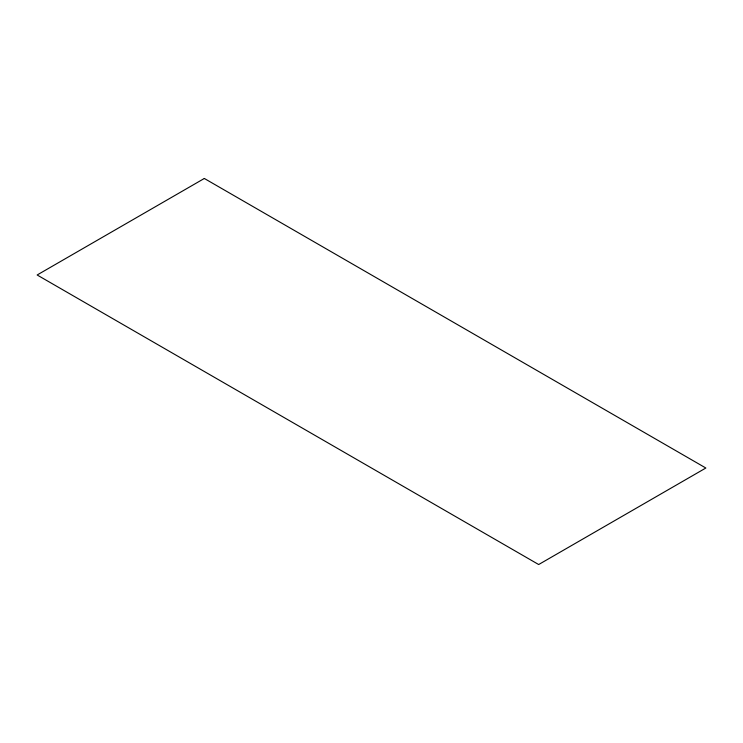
<?xml version="1.0" encoding="UTF-8"?>
<svg xmlns="http://www.w3.org/2000/svg" width="743" height="743" viewBox="0 0 743 743"><rect width="100%" height="100%" fill="white"/><g stroke="black" fill="none" stroke-linecap="round" stroke-linejoin="round"><path stroke-width="1.11" d="M204.325 178.469L37.15 274.984L538.675 564.531L705.85 468.016L204.325 178.469"/></g></svg>
